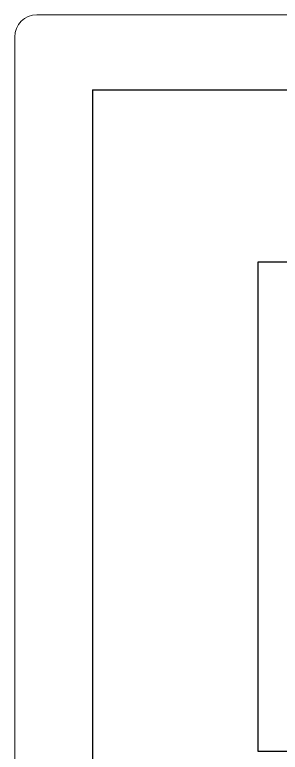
# Model space of a CAD drawing. Header units: millimetres. Extents: x 0 to 60, y -18 to 180.
# Drawn here: x 0 to 11.93, y 146.88 to 180 of the extents above; entities that cross this region are included whole.
import ezdxf

# ---------------------------------------------------------------- set-up
doc = ezdxf.new("R2010")
doc.units = ezdxf.units.MM

msp = doc.modelspace()

# ---------------------------------------------------------------- linework, layer by layer
at = {"lineweight": 5}
for p, q in [((59, 180), (1, 180)), ((0, 179), (0, 0))]:
    msp.add_line(p, q, dxfattribs=at)
for q in [(3.499, 102.092), (57.108, 176.623)]:
    msp.add_line((3.499, 176.623), q)
msp.add_lwpolyline([(10.947, 168.902), (49.328, 168.902), (49.328, 146.915), (10.947, 146.915)], close=True)
msp.add_arc((1, 179), 1, 90, 180, dxfattribs=at)

doc.saveas('drawing.dxf')
